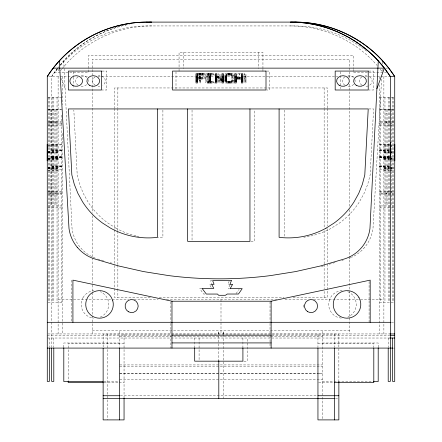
<?xml version="1.0" encoding="UTF-8"?>
<svg xmlns="http://www.w3.org/2000/svg" width="442" height="442" viewBox="0 0 442 442"><rect width="100%" height="100%" fill="white"/><g stroke="black" fill="none" stroke-linecap="round" stroke-linejoin="round"><path stroke-width="0.33" stroke-dasharray="2.21 1.66" d="M381.612 79.135L372.993 228.47A38.178 37.448 0 0 1 364.755 247.266M382.048 71.571L382.208 68.819M382.468 64.278L382.645 61.283M229.116 281.239L227.939 284.311L230.348 284.311M83.052 297.527L81.676 300.847A13.774 13.768 0 0 0 93.776 318.129M329.191 300.847L330.566 297.527A13.757 13.708 0 0 1 342.489 290.637M230.039 284.897L228.194 288.416L229.575 288.416M51.67 347.661L51.67 76.521L57.024 68.941M236.067 293.538L239.133 289.444M57.372 68.449L58.642 66.935M60.245 65.024C77.588 43.902 102.577 29.249 129.434 24.266M57.344 69.228L54.697 72.681L88.433 72.681L88.433 55.388L353.567 55.388L353.567 68.692M60.416 65.565C81.809 40.559 114.428 25.89 147.291 25.945L294.709 25.945C320.715 25.979 346.627 34.984 366.854 51.355M60.421 70.797L61.736 69.228M62.178 68.703C83.516 41.863 117.439 25.857 151.683 25.945M364.749 247.26L362.418 249.818A37.04 36.675 0 0 1 351.55 257.332M329.273 264.228L335.224 262.482M341.837 260.542L343.158 260.156M321.306 266.427L323.323 265.968M385.501 68.134L387.452 68.134M102.008 71.068L106.826 71.068L106.826 90.002L102.008 90.002M266.714 71.068L269.465 71.068L269.465 90.002L266.714 90.002M368.766 71.068L373.584 71.068L373.584 90.002L368.766 90.002M353.567 72.681L387.303 72.681M206.729 73.748L205.74 73.748L205.74 74.991M212.641 73.748L213.635 73.748L213.635 74.991L212.641 74.991M225.116 73.748L226.105 73.748M232.089 73.748L233.072 73.748M240.564 73.748L239.581 73.748L239.581 74.991L241.056 74.991M207.221 74.991L205.74 75.074L205.74 76.311L207.221 76.311L207.221 75.074M215.265 74.991L213.784 74.991L213.784 73.748M218.558 75.074L220.033 74.991L220.033 73.748L218.558 73.748L218.558 74.991M200.657 76.311L199.176 76.311L199.176 75.074M199.176 76.405L200.657 76.405M48.631 76.521L70.632 76.521M81.317 76.521L88.185 76.521M98.019 76.521L195.226 76.521M198.519 76.521L208.32 76.521M210.928 76.521L214.525 76.521M219.199 76.521L221.265 76.521M227.475 76.521L231.072 76.521M237.122 76.521L240.669 76.521M243.327 76.521L337.821 76.521M347.755 76.521L354.992 76.521M365.28 76.521L390.33 76.521M231.597 77.637L233.072 77.637M231.597 79.052L233.072 79.052M200.657 80.289L199.176 80.289L199.176 79.052M218.558 80.289L220.033 80.289M207.221 80.372L205.74 80.372L205.74 81.604L207.221 81.604M219.541 80.372L218.558 80.372L218.558 81.604L220.033 81.604L220.033 80.372M206.729 81.698L205.74 81.698L205.74 82.936L207.221 82.936M212.641 81.698L213.635 81.698L213.635 82.936L212.641 82.936M215.265 82.936L213.784 82.936L213.784 81.698M225.116 82.936L226.597 82.936M232.089 82.936L233.072 82.936M233.238 82.936L234.719 82.936M47.957 97.196L61.836 97.196M379.49 97.196L394.043 97.196M368.783 108.936L373.584 108.936L370.153 174.944L367.705 184.342L364.103 193.358L359.407 201.861A79.405 76.908 0 0 1 339.567 222.983L331.373 228.194A76.621 75.157 0 0 1 303.842 237.238M48.36 109.588L61.427 109.588M380.573 109.588L393.64 109.588M47.957 109.633L62.51 109.633M379.49 109.633L389.651 109.633M389.982 109.633L394.043 109.633M50.532 113.5L51.615 113.5M54.924 113.5L56.007 113.5M385.993 113.5L387.076 113.5M48.36 121.81L61.427 121.81M380.573 121.81L393.64 121.81M50.532 121.937L51.615 121.937M54.924 121.937L56.007 121.937M385.993 121.937L387.076 121.937M48.36 122.147L61.427 122.147M380.573 122.147L393.64 122.147M50.532 122.274L51.615 122.274M54.924 122.274L56.007 122.274M385.993 122.274L387.076 122.274M47.957 123.904L62.51 123.904M379.49 123.904L389.651 123.904M389.982 123.904L394.043 123.904M47.957 125.108L62.51 125.108M379.49 125.108L389.651 125.108M389.982 125.108L394.043 125.108M51.67 144.208L62.51 144.208M379.49 144.208L389.651 144.208M51.67 144.904L62.51 144.904M379.49 144.904L389.651 144.904M47.957 145.821L58.117 145.821M383.883 145.821L389.303 145.821M389.982 145.821L394.043 145.821M47.957 146.517L58.117 146.517M383.883 146.517L389.303 146.517M389.982 146.517L394.043 146.517M51.67 149.937L62.51 149.937M379.49 149.937L389.651 149.937M51.67 150.026L62.51 150.026M379.49 150.026L389.651 150.026M51.67 150.628L62.51 150.628M379.49 150.628L389.651 150.628M51.67 150.716L62.51 150.716M379.49 150.716L389.651 150.716M47.957 151.551L58.117 151.551M383.883 151.551L389.303 151.551M389.982 151.551L394.043 151.551M47.957 151.639L58.117 151.639M383.883 151.639L389.303 151.639M389.982 151.639L394.043 151.639M47.957 152.241L58.117 152.241M383.883 152.241L389.303 152.241M389.982 152.241L394.043 152.241M47.957 152.33L58.117 152.33M383.883 152.33L389.303 152.33M389.982 152.33L394.043 152.33M51.67 156.601L62.51 156.601M379.49 156.601L389.651 156.601M51.67 156.683L62.51 156.683M379.49 156.683L389.651 156.683M51.67 157.07L62.51 157.07M379.49 157.07L389.651 157.07M51.67 157.291L62.51 157.291M379.49 157.291L389.651 157.291M51.67 157.374L62.51 157.374M379.49 157.374L389.651 157.374M51.67 157.761L62.51 157.761M379.49 157.761L389.651 157.761M47.957 158.214L58.117 158.214M383.883 158.214L389.303 158.214M389.982 158.214L394.043 158.214M47.957 158.297L58.117 158.297M383.883 158.297L389.303 158.297M389.982 158.297L394.043 158.297M47.957 158.684L58.117 158.684M383.883 158.684L389.303 158.684M389.982 158.684L394.043 158.684M47.957 158.905L58.117 158.905M383.883 158.905L389.303 158.905M389.982 158.905L394.043 158.905M47.957 158.987L58.117 158.987M383.883 158.987L389.303 158.987M389.982 158.987L394.043 158.987M47.957 159.374L58.117 159.374M383.883 159.374L389.303 159.374M389.982 159.374L394.043 159.374M51.67 165.866L62.51 165.866M379.49 165.866L389.651 165.866M51.67 166.142L62.51 166.142M379.49 166.142L389.651 166.142M51.67 166.562L62.51 166.562M379.49 166.562L389.651 166.562M51.67 166.833L62.51 166.833M379.49 166.833L389.651 166.833M47.957 167.479L58.117 167.479M383.883 167.479L389.303 167.479M389.982 167.479L394.043 167.479M47.957 167.756L58.117 167.756M383.883 167.756L389.303 167.756M389.982 167.756L394.043 167.756M47.957 168.175L58.117 168.175M383.883 168.175L389.303 168.175M389.982 168.175L394.043 168.175M47.957 168.446L58.117 168.446M383.883 168.446L389.303 168.446M389.982 168.446L394.043 168.446M51.67 169.203L62.51 169.203M379.49 169.203L389.651 169.203M47.957 170.12L58.117 170.12M383.883 170.12L389.303 170.12M389.982 170.12L394.043 170.12M47.957 170.816L58.117 170.816M383.883 170.816L389.303 170.816M389.982 170.816L394.043 170.816M50.532 186.259L51.615 186.259M54.924 186.259L56.007 186.259M385.993 186.259L387.076 186.259M47.957 191.485L62.51 191.485M379.49 191.485L389.651 191.485M389.982 191.485L394.043 191.485M47.957 192.055L62.51 192.055M379.49 192.055L389.651 192.055M389.982 192.055L394.043 192.055M50.532 193.237L51.615 193.237M54.924 193.237L56.007 193.237M385.993 193.237L387.076 193.237M48.36 193.364L61.427 193.364M380.573 193.364L393.64 193.364M50.532 193.889L51.615 193.889M54.924 193.889L56.007 193.889M385.993 193.889L387.076 193.889M48.36 194.021L61.427 194.021M380.573 194.021L393.64 194.021M50.532 197.961L51.615 197.961M54.924 197.961L56.007 197.961M385.993 197.961L387.076 197.961M50.532 202.044L51.615 202.044M54.924 202.044L56.007 202.044M385.993 202.044L387.076 202.044M48.36 205.95L61.427 205.95M380.573 205.95L393.64 205.95M47.957 207.917L62.51 207.917M379.49 207.917L394.043 207.917M250.929 241.354L254.349 241.354L254.349 110.102M211.95 280.626L210.613 280.626L211.768 283.709M212 284.322L209.414 284.322L211.552 288.118M201.817 288.659L199.806 288.659L203.524 294.024L205.497 294.024M150.357 297.604L114.495 297.604L114.495 264.504M159.236 297.604L284.145 297.604M293.024 297.604L327.505 297.604L327.505 263.813M58.117 299.438L128.76 299.438M133.981 299.438L158.114 299.438M166.391 299.438L276.99 299.438M285.007 299.438L308.455 299.438M313.538 299.438L360.18 299.438M360.545 299.438L383.883 299.438M47.957 302.195L62.51 302.195M379.49 302.195L394.043 302.195M391.347 322.301L394.049 322.301M92.279 330.329L349.721 330.329M47.957 333.948L390.33 333.948M47.277 335.384L171.557 335.384M271.819 335.384L389.209 335.384M119.66 336.705L322.34 336.705M47.277 338.025L389.844 338.025M119.66 342.998L63.803 342.998L63.803 347.815M322.34 342.998L378.197 342.998L378.197 347.815M124.053 343.638L68.195 343.638L68.195 381.175M317.947 343.638L373.805 343.638L373.805 347.732M393.347 348.086L394.723 348.086M243.857 361.169L247.305 361.169L247.305 338.025M119.66 364.926L322.34 364.926M119.66 366.645L322.34 366.645M119.66 373.186L318.207 373.186M318.897 373.186L322.34 373.186M119.66 373.357L322.34 373.357M119.66 379.728L322.34 379.728M103.798 381.551L119.66 381.551M322.34 381.551L333.373 381.551M334.064 381.551L372.683 381.551M104.052 382.54L118.539 382.54M119.224 382.54L124.053 382.54M318.638 382.54L333.809 382.54M120.351 395.734L317.257 395.734M335.423 398.375L338.865 398.375M290.317 25.945C323.179 25.89 355.799 40.559 377.192 65.565M97.726 258.99L103.677 260.736M110.29 262.675L111.611 263.062M115.986 228.194L107.798 222.978A79.405 76.908 0 0 1 87.958 201.856L83.256 193.358L79.659 184.342L77.206 174.944L73.836 110.102M380.264 69.228L382.579 72.212M57.874 68.781L59.04 72.002M61.372 78.444L65.107 88.754M63.725 60.88L72.035 228.47A37.868 37.145 0 0 0 80.157 247.266L82.483 249.818A36.736 36.371 0 0 0 96.522 258.614M393.64 97.196L393.64 302.195M392.557 97.196L392.557 302.195M391.468 109.588L391.468 205.95M389.247 97.196L389.247 302.195M388.203 338.025L388.203 347.661M388.159 97.196L388.159 302.195M387.076 109.588L387.076 205.95M385.993 109.588L385.993 205.95M384.965 97.196L384.965 302.195M383.883 76.521L383.883 333.948M380.573 97.196L380.573 302.195M379.49 76.521L379.49 79.284M379.49 84.803L379.49 333.948M369.081 281.504L369.081 322.301M353.567 69.355L353.567 71.35M349.721 77.903L349.721 59.234L92.279 59.234L92.279 213.171M349.721 84.068L349.721 206.961M349.721 209.613L349.721 333.948M340.533 71.748L340.533 88.754M338.865 381.772L338.865 334.064L103.135 334.064L103.135 348.849M334.472 334.064L334.472 347.655M327.505 107.959L327.505 87.958L114.495 87.958L114.495 107.959M327.505 108.649L327.505 225.884M327.505 228.641L327.505 263.123M324.141 87.958L324.141 107.959M324.141 108.649L324.141 227.956M324.141 230.713L324.141 263.813M324.141 264.504L324.141 288.643M324.141 291.4L324.141 297.604M322.34 331.312L322.34 419.9M317.947 334.064L317.947 347.771M284.46 110.102L284.46 237.343M270.023 301.892L270.023 321.621M270.023 323.378L270.023 334.539M270.023 335.837L270.023 342.268M270.023 343.561L270.023 347.44M262.94 68.521L262.94 52.377L179.06 52.377L179.06 68.521M262.94 69.19L262.94 71.212M258.548 52.377L258.548 68.521M245.973 75.074L245.973 76.311L244.492 76.311L244.492 75.074L245.973 74.991L245.973 73.748L244.492 73.748L244.492 74.991M244.327 73.748L244.327 74.991M244.327 77.726L244.327 78.958M242.912 338.025L242.912 348.086M223.542 334.064L223.542 331.312L223.199 331.312L223.199 334.064M223.199 334.749L223.199 398.375M221 299.438L221 333.948M220.033 75.074L220.033 76.311M218.801 334.064L218.801 331.312L218.458 331.312L218.458 334.064M218.801 336.069L218.801 361.169M203.944 77.726L203.944 78.958M199.088 338.025L199.088 361.169M194.695 338.025L194.695 348.086M192.043 110.102L192.043 241.354M183.452 52.377L183.452 68.521M179.06 69.19L179.06 71.212M175.999 71.748L175.999 88.754M170.877 301.892L170.877 321.621M170.877 323.378L170.877 348.086M162.905 110.102L162.905 237.343A76.621 75.157 0 0 1 157.744 237.796M124.053 334.064L124.053 397.087M119.66 331.312L119.66 348.849M117.859 87.958L117.859 107.959M117.859 108.649L117.859 230.713M117.859 231.404L117.859 264.504M117.859 265.194L117.859 288.643M117.859 289.328L117.859 297.604M114.495 108.649L114.495 229.332M114.495 230.022L114.495 263.813M107.528 334.064L107.528 419.9M92.279 215.818L92.279 257.211M92.279 257.896L92.279 333.948M73.781 71.748L73.781 76.521M73.781 77.19L73.781 88.754M71.819 280.129L71.819 322.301M62.51 76.521L62.51 104.82M62.51 133.39L62.51 333.948M61.427 115.141L61.427 302.195M58.117 76.521L58.117 333.948M57.035 97.196L57.035 302.195M56.007 109.588L56.007 205.95M54.924 109.588L54.924 205.95M53.841 97.196L53.841 302.195M53.797 338.025L53.797 347.661M52.753 97.196L52.753 302.195M51.615 109.588L51.615 205.95M50.532 109.588L50.532 205.95M49.443 97.196L49.443 302.195M49.405 338.025L49.405 347.661M48.36 97.196L48.36 302.195M51.67 76.521A118.959 118.959 0 0 1 58.593 66.897M60.261 64.852A118.959 118.959 0 0 1 128.677 24.332M351.02 257.564A37.04 36.675 0 0 1 347.788 258.797M369.727 76.836A6.37 5.315 0 0 1 369.606 85.262M368.153 85.941A6.37 5.315 0 0 1 364.882 86.267M361.854 85.184A6.37 5.315 0 0 1 361.97 76.759M365.031 75.737A6.37 5.315 0 0 1 366.694 75.753M353.755 84.295A6.37 5.315 0 0 1 347.843 86.267M344.81 85.184A6.37 5.315 0 0 1 344.931 76.759M347.992 75.737A6.37 5.315 0 0 1 353.495 77.466M354.843 79.472A6.37 5.315 0 0 1 355.053 81.764M347.76 291.681A13.757 13.708 0 0 1 354.418 297.521L355.788 300.847A13.774 13.768 0 0 1 347.76 317.135M86.638 84.643A6.37 5.315 0 0 1 81.085 86.267M78.052 85.184A6.37 5.315 0 0 1 78.173 76.759M81.234 75.737A6.37 5.315 0 0 1 86.737 77.466M88.085 79.472A6.37 5.315 0 0 1 88.295 81.764M101.538 76.129A6.37 5.315 0 0 1 102.848 85.262M99.787 86.284A6.37 5.315 0 0 1 98.124 86.267M95.096 85.184A6.37 5.315 0 0 1 95.212 76.759M98.273 75.737A6.37 5.315 0 0 1 99.936 75.753M303.914 307.207A6.542 6.542 0 0 1 303.914 304.93M341.29 318.129A13.774 13.768 0 0 1 329.185 300.847M100.246 317.135A13.774 13.768 0 0 0 108.279 300.847L106.898 297.527A13.757 13.708 0 0 0 100.246 291.681M83.046 297.521A13.757 13.708 0 0 1 93.776 290.687M139.042 236.52A76.621 75.157 0 0 1 136.506 235.989M135.871 235.846A76.621 75.157 0 0 1 115.992 228.188M239.409 73.748L237.934 73.748L237.934 74.991L239.409 74.991L239.409 73.748M207.221 76.405L205.74 76.405L205.74 77.637L207.221 77.637L207.221 76.405M245.973 76.405L244.492 76.405L244.492 77.637L245.973 77.637L245.973 76.405M205.574 77.726L204.099 77.726L204.099 78.958L205.574 78.958L205.574 77.726M207.221 77.726L205.74 77.726L205.74 78.958L207.221 78.958L207.221 77.726M233.072 77.726L231.597 77.726L231.597 78.958L233.072 78.958L233.072 77.726M245.973 77.726L244.492 77.726L244.492 78.958L245.973 78.958L245.973 77.726M207.221 79.052L205.74 79.052L205.74 80.289L207.221 80.289L207.221 79.052M245.973 79.052L244.492 79.052L244.492 80.289L245.973 80.289L245.973 79.052M200.657 80.372L199.176 80.372L199.176 81.604L200.657 81.604L200.657 80.372M245.973 80.372L244.492 80.372L244.492 81.604L245.973 81.604L245.973 80.372M200.657 81.698L199.176 81.698L199.176 82.936L200.657 82.936L200.657 81.698M220.033 81.698L218.558 81.698L218.558 82.936L220.033 82.936L220.033 81.698M245.973 81.698L244.492 81.698L244.492 82.936L245.973 82.936L245.973 81.698"/><path stroke-width="0.66" d="M388.203 348.351L388.203 381.396L390.33 381.396L390.33 76.521A118.959 118.959 0 0 0 290.4 22.1C323.422 22.039 356.059 36.443 378.275 60.88L369.965 228.47A37.868 37.145 0 0 1 361.843 247.266L359.517 249.818A36.736 36.371 0 0 1 344.931 258.797L320.472 265.968L295.604 271.581L270.432 275.604A400.756 399.303 0 0 1 168.717 275.604L143.545 271.581L118.677 265.968L94.212 258.797A37.04 36.675 0 0 1 79.588 249.813L77.251 247.26M382.645 61.283L382.667 60.88C360.451 36.443 327.82 22.039 294.792 22.1L147.208 22.1C107.505 21.885 68.637 43.056 47.277 76.521L47.277 381.396L49.405 381.396L49.405 348.351M376.893 88.754L384.363 68.134L53.244 68.134M326.014 228.194L334.202 222.978A79.405 76.908 0 0 0 354.042 201.856L358.744 193.358L362.341 184.342L364.794 174.944L368.219 108.936L68.416 108.936L71.847 174.944L74.295 184.342L77.897 193.358L82.593 201.861A79.405 76.908 0 0 0 102.433 222.983L110.627 228.194A76.621 75.157 0 0 0 157.545 237.354L157.54 108.936M72.919 322.301L72.919 280.129L171.977 301.212L271.123 301.212L370.181 280.129L370.181 322.301M139.766 22.757L141.727 22.509A118.959 118.959 0 0 0 139.76 22.691M146.335 22.321L151.6 22.1A118.959 118.959 0 0 0 146.33 22.216M389.982 76.521L394.723 76.521L394.723 381.396L392.595 381.396L392.595 338.025M225.088 80.289L226.569 80.289M225.088 80.372L226.569 80.372M47.277 322.301L390.33 322.301M389.899 333.948L394.723 333.948M171.977 335.191L271.123 335.191M389.899 335.384L394.723 335.384M389.844 338.025L394.723 338.025M171.977 342.915L271.123 342.915M47.277 348.086L392.656 348.086M103.108 381.551L63.803 381.551L63.803 347.815M373.374 381.551L378.197 381.551L378.197 347.815M103.367 382.54L68.195 382.54L68.195 381.175M334.5 382.54L373.805 382.54L373.805 348.418M103.135 395.734L119.66 395.734M317.947 395.734L338.865 395.734M103.135 398.375L334.472 398.375M382.667 60.88L389.021 68.449L394.723 76.521A118.959 118.959 0 0 0 294.792 22.1M378.275 60.88L384.628 68.449L390.33 76.521M358.948 297.527L360.324 300.847A13.774 13.768 0 0 1 347.025 318.185A13.774 13.768 0 0 1 333.721 300.847L335.102 297.527A13.757 13.708 0 0 1 358.954 297.521M112.809 300.847L111.434 297.527A13.757 13.708 0 0 0 87.582 297.521L86.212 300.847A13.774 13.768 0 0 0 99.511 318.185A13.774 13.768 0 0 0 112.815 300.847M59.333 60.88L69.007 228.47A38.178 37.448 0 0 0 77.245 247.266M394.805 144.28L394.805 160.882M390.413 142.667L390.413 159.269M338.865 382.17L338.865 419.9L317.947 419.9L317.947 348.313M334.472 348.296L334.472 419.9M279.095 108.936L279.095 237.343A76.621 75.157 0 0 0 326.008 228.188M271.123 301.212L271.123 348.086M249.957 108.936L249.957 241.354L187.651 241.354L187.651 108.936M242.912 348.086L242.912 361.169L194.695 361.169L194.695 348.086M242.824 75.074L242.824 76.311L241.343 76.311L241.343 75.074L242.824 74.991L242.824 73.748L241.343 73.748L241.343 74.991M236.26 75.074L236.26 76.311L234.779 76.311L234.779 75.074L236.26 74.991L236.26 73.748L234.779 73.748L234.779 74.991M223.442 75.074L223.442 76.311L221.967 76.311L221.967 75.074L223.442 74.991L223.442 73.748L221.967 73.748L221.967 74.991M218.801 360.655L218.801 398.375M216.884 75.074L216.884 76.311L215.403 76.311L215.403 75.074L216.884 74.991L216.884 73.748L215.403 73.748L215.403 74.991M210.403 75.074L210.403 76.311L208.928 76.311L208.928 75.074L210.403 74.991L210.403 73.748L208.928 73.748L208.928 74.991M197.508 74.991L197.508 73.748L196.027 73.748L196.027 74.991L197.508 75.074L197.508 76.311L196.027 76.311L196.027 75.074M171.977 301.212L171.977 348.086M124.053 397.745L124.053 419.9L103.135 419.9L103.135 348.296M119.66 348.313L119.66 419.9M53.797 348.351L53.797 381.396L51.67 381.396L51.67 348.351M47.195 144.28L47.195 160.882M47.277 76.521A118.959 118.959 0 0 1 147.208 22.1M231.387 280.626L230 284.322L232.586 284.322L230.144 288.659L242.194 288.659L238.476 294.024L227.287 294.024L225.426 295.289L218.646 295.289L217.508 294.052L206.32 294.052L202.099 288.416L213.806 288.416L211.652 284.311L214.061 284.311L212.646 280.626L231.387 280.626M101.467 71.068L68.416 71.068L68.416 90.002L101.467 90.002L101.467 71.068M266.001 71.068L172.535 71.068L172.535 90.002L266.001 90.002L266.001 71.068M368.219 71.068L335.174 71.068L335.174 90.002L368.219 90.002L368.219 71.068M199.149 73.748L197.673 73.748L197.673 74.991L199.149 74.991L199.149 73.748M200.795 73.748L199.298 73.748L199.298 74.991L200.795 74.991L200.795 73.748M202.419 73.748L200.944 73.748L200.944 74.991L202.419 74.991L202.419 73.748M204.066 73.748L202.591 73.748L202.591 74.991L204.066 74.991L204.066 73.748M208.762 73.748L207.281 73.748L207.281 74.991L208.762 74.991L208.762 73.748M212.049 73.748L210.569 73.748L210.569 74.991L212.049 74.991L212.049 73.748M228.216 73.748L226.735 73.748L226.735 74.991L228.216 74.991L228.216 73.748M229.857 73.748L228.365 73.748L228.365 74.991L229.857 74.991L229.857 73.748M231.486 73.748L230.011 73.748L230.011 74.991L231.486 74.991L231.486 73.748M226.569 75.074L225.088 75.074L225.088 76.311L226.569 76.311L226.569 75.074M233.133 75.074L231.652 75.074L231.652 76.311L233.133 76.311L233.133 75.074M197.508 76.405L196.027 76.405L196.027 77.637L197.508 77.637L197.508 76.405M210.403 76.405L208.928 76.405L208.928 77.637L210.403 77.637L210.403 76.405M216.884 76.405L215.403 76.405L215.403 77.637L216.884 77.637L216.884 76.405M218.525 76.405L217.05 76.405L217.05 77.637L218.525 77.637L218.525 76.405M223.442 76.405L221.967 76.405L221.967 77.637L223.442 77.637L223.442 76.405M226.569 76.405L225.088 76.405L225.088 77.637L226.569 77.637L226.569 76.405M236.26 76.405L234.779 76.405L234.779 77.637L236.26 77.637L236.26 76.405M242.824 76.405L241.343 76.405L241.343 77.637L242.824 77.637L242.824 76.405M197.508 77.726L196.027 77.726L196.027 78.958L197.508 78.958L197.508 77.726M199.149 77.726L197.673 77.726L197.673 78.958L199.149 78.958L199.149 77.726M200.795 77.726L199.298 77.726L199.298 78.958L200.795 78.958L200.795 77.726M202.419 77.726L200.944 77.726L200.944 78.958L202.419 78.958L202.419 77.726M210.403 77.726L208.928 77.726L208.928 78.958L210.403 78.958L210.403 77.726M216.884 77.726L215.403 77.726L215.403 78.958L216.884 78.958L216.884 77.726M220.171 77.726L218.679 77.726L218.679 78.958L220.171 78.958L220.171 77.726M223.442 77.726L221.967 77.726L221.967 78.958L223.442 78.958L223.442 77.726M226.569 77.72L225.088 77.72L225.088 78.958L226.569 78.958L226.569 77.72M236.26 77.726L234.779 77.726L234.779 78.958L236.26 78.958L236.26 77.726M237.901 77.726L236.426 77.726L236.426 78.958L237.901 78.958L237.901 77.726M239.547 77.726L238.056 77.726L238.056 78.958L239.547 78.958L239.547 77.726M241.177 77.726L239.697 77.726L239.697 78.958L241.177 78.958L241.177 77.726M242.824 77.726L241.343 77.726L241.343 78.958L242.824 78.958L242.824 77.726M197.508 79.052L196.027 79.052L196.027 80.289L197.508 80.289L197.508 79.052M210.403 79.052L208.928 79.052L208.928 80.289L210.403 80.289L210.403 79.052M216.884 79.052L215.403 79.052L215.403 80.289L216.884 80.289L216.884 79.052M221.801 79.052L220.32 79.052L220.32 80.289L221.801 80.289L221.801 79.052M223.442 79.052L221.967 79.052L221.967 80.289L223.442 80.289L223.442 79.052M226.569 79.052L225.088 79.052L225.088 81.604L226.569 81.604L226.569 79.052M236.26 79.052L234.779 79.052L234.779 80.289L236.26 80.289L236.26 79.052M242.824 79.052L241.343 79.052L241.343 80.289L242.824 80.289L242.824 79.052M197.508 80.372L196.027 80.372L196.027 81.604L197.508 81.604L197.508 80.372M210.403 80.372L208.928 80.372L208.928 81.604L210.403 81.604L210.403 80.372M216.884 80.372L215.403 80.372L215.403 81.604L216.884 81.604L216.884 80.372M223.442 80.372L221.967 80.372L221.967 81.604L223.442 81.604L223.442 80.372M233.133 80.372L231.652 80.372L231.652 81.604L233.133 81.604L233.133 80.372M236.26 80.372L234.779 80.372L234.779 81.604L236.26 81.604L236.26 80.372M242.824 80.372L241.343 80.372L241.343 81.604L242.824 81.604L242.824 80.372M197.508 81.698L196.027 81.698L196.027 82.936L197.508 82.936L197.508 81.698M208.762 81.698L207.281 81.698L207.281 82.936L208.762 82.936L208.762 81.698M210.403 81.698L208.928 81.698L208.928 82.936L210.403 82.936L210.403 81.698M212.049 81.698L210.569 81.698L210.569 82.936L212.049 82.936L212.049 81.698M216.884 81.698L215.403 81.698L215.403 82.936L216.884 82.936L216.884 81.698M223.442 81.698L221.967 81.698L221.967 82.936L223.442 82.936L223.442 81.698M228.216 81.698L226.735 81.698L226.735 82.936L228.216 82.936L228.216 81.698M229.857 81.698L228.365 81.698L228.365 82.936L229.857 82.936L229.857 81.698M231.486 81.698L230.011 81.698L230.011 82.936L231.486 82.936L231.486 81.698M236.26 81.698L234.779 81.698L234.779 82.936L236.26 82.936L236.26 81.698M242.824 81.698L241.343 81.698L241.343 82.936L242.824 82.936L242.824 81.698M72.394 85.262A6.37 5.315 0 0 0 82.532 81.643A6.37 5.315 0 0 0 73.704 76.129A6.37 5.315 0 0 0 72.394 85.262M89.433 85.262A6.37 5.315 0 0 0 99.577 81.643A6.37 5.315 0 0 0 90.743 76.129A6.37 5.315 0 0 0 89.433 85.262M356.191 85.262A6.37 5.315 0 0 0 366.335 81.643A6.37 5.315 0 0 0 357.501 76.129A6.37 5.315 0 0 0 356.191 85.262M339.152 85.262A6.37 5.315 0 0 0 349.291 81.643A6.37 5.315 0 0 0 340.462 76.129A6.37 5.315 0 0 0 339.152 85.262M128.373 311.732A6.542 6.542 0 0 0 138.186 306.068A6.542 6.542 0 0 0 128.373 300.405A6.542 6.542 0 0 0 128.373 311.732M307.754 311.732A6.542 6.542 0 0 0 317.571 306.068A6.542 6.542 0 0 0 307.754 300.405A6.542 6.542 0 0 0 307.754 311.732"/></g></svg>
